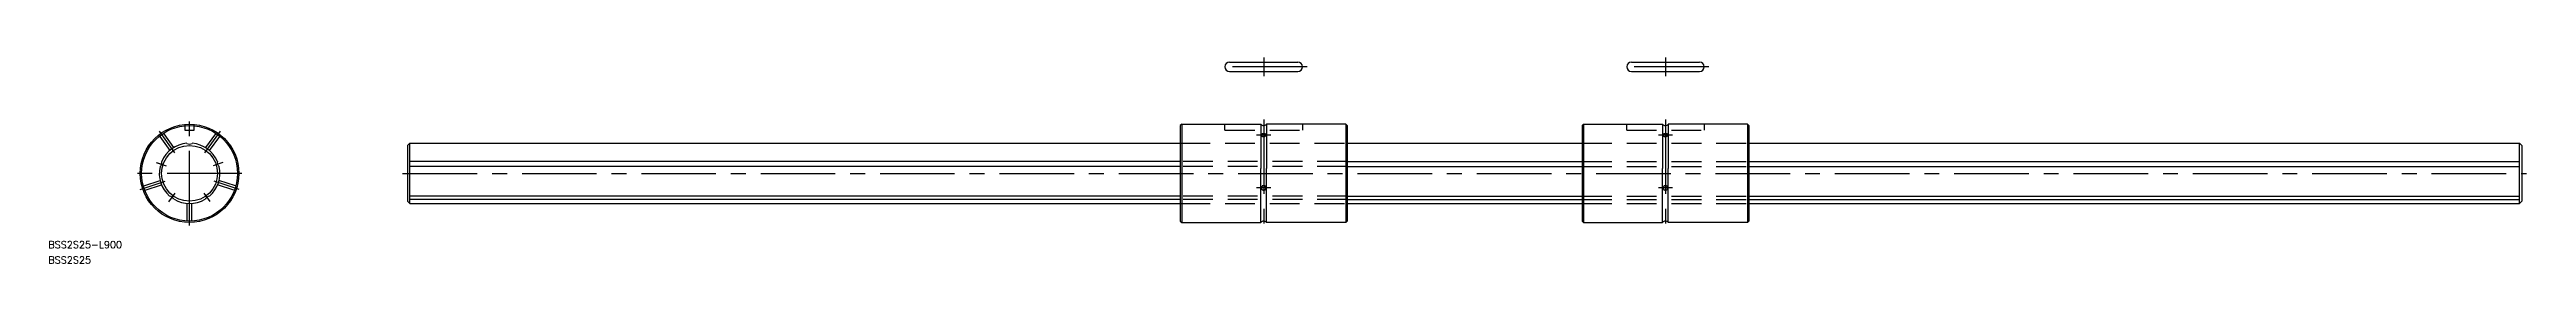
# Model space of a CAD drawing. Extents: x -60 to 995, y -39 to 49.
import ezdxf

# ---------------------------------------------------------------- set-up
doc = ezdxf.new("R2010")
doc.units = 0
doc.linetypes.add('CENTER', pattern=[50.8, 31.75, -6.35, 6.35, -6.35])
doc.linetypes.add('DASHED', pattern=[19.05, 12.7, -6.35])
doc.layers.get('0').update_dxf_attribs({"linetype": 'CONTINUOUS'})
doc.layers.add('CENTER', color=1, linetype='CENTER')
doc.styles.get("Standard").update_dxf_attribs({"font": 'txt.shx', "height": 3, "bigfont": 'bigfont.shx'})

msp = doc.modelspace()

# ---------------------------------------------------------------- linework, layer by layer
at = {"color": 7, "linetype": 'CONTINUOUS'}
for p, q in [((442.7, 47.5), (471.7, 47.5)), ((442.7, 43.5), (471.7, 43.5)), ((613.7, 47.5), (642.7, 47.5)), ((613.7, 43.5), (642.7, 43.5)), ((93.7, 12.9), (92.7, 11.9)), ((92.7, 11.9), (92.7, -11.9)), ((93.7, 12.9), (421.7, 12.9)), ((93.7, -12.9), (93.7, 12.9)), ((422.3, 21), (421.7, 20.4)), ((421.7, 20.4), (421.7, -20.4)), ((422.3, 21), (456, 21)), ((422.3, 21), (422.3, -21)), ((456, 21), (456, 2)), ((492.1, 21), (458.4, 21)), ((458.4, 21), (458.4, 2)), ((492.1, 21), (492.1, -21)), ((492.1, 21), (492.7, 20.4)), ((492.7, 20.4), (492.7, -20.4)), ((492.7, 12.9), (592.7, 12.9)), ((593.3, 21), (592.7, 20.4)), ((592.7, 20.4), (592.7, -20.4)), ((593.3, 21), (593.3, -21)), ((593.3, 21), (627, 21)), ((627, 21), (627, 2)), ((663.1, 21), (629.4, 21)), ((629.4, 21), (629.4, 2)), ((663.1, 21), (663.1, -21)), ((663.1, 21), (663.7, 20.4)), ((663.7, 20.4), (663.7, -20.4)), ((663.7, 12.9), (991.7, 12.9)), ((991.7, 12.9), (992.7, 11.9)), ((991.7, -12.9), (991.7, 12.9)), ((992.7, 11.9), (992.7, -11.9)), ((421.7, 5.1), (93.7, 5.1)), ((421.7, 2.9), (93.7, 2.9)), ((456, -21), (456, 2)), ((458.4, -21), (458.4, 2)), ((492.7, 5.1), (592.7, 5.1)), ((492.7, 2.9), (592.7, 2.9)), ((627, -21), (627, 2)), ((629.4, -21), (629.4, 2)), ((663.7, 5.1), (991.7, 5.1)), ((663.7, 2.9), (991.7, 2.9)), ((421.7, -9.7), (93.7, -9.7)), ((492.7, -9.7), (592.7, -9.7)), ((663.7, -9.7), (991.7, -9.7)), ((92.7, -11.9), (93.7, -12.9)), ((421.7, -11.1), (93.7, -11.1)), ((93.7, -12.9), (421.7, -12.9)), ((421.7, -20.4), (422.3, -21)), ((422.3, -21), (456, -21)), ((492.1, -21), (458.4, -21)), ((492.7, -20.4), (492.1, -21)), ((492.7, -11.1), (592.7, -11.1)), ((492.7, -12.9), (592.7, -12.9)), ((592.7, -20.4), (593.3, -21)), ((593.3, -21), (627, -21)), ((663.1, -21), (629.4, -21)), ((663.7, -20.4), (663.1, -21)), ((663.7, -11.1), (991.7, -11.1)), ((663.7, -12.9), (991.7, -12.9)), ((992.7, -11.9), (991.7, -12.9))]:
    msp.add_line(p, q, dxfattribs=at)
at = {"color": 3, "linetype": 'DASHED'}
for p, q in [((-12.7, 15.7), (-8.4, 9.8)), ((-11, 16.9), (-6.8, 11)), ((-2, 20.9), (-2, 18.5)), ((-2, 18.5), (2, 18.5)), ((2, 18.5), (2, 20.9)), ((11, 16.9), (6.8, 11)), ((12.7, 15.7), (8.4, 9.8)), ((421.7, 12.9), (492.7, 12.9)), ((440.7, 18.5), (440.7, 21)), ((440.7, 18.5), (473.7, 18.5)), ((473.7, 21), (473.7, 18.5)), ((592.7, 12.9), (663.7, 12.9)), ((611.7, 18.5), (611.7, 21)), ((611.7, 18.5), (644.7, 18.5)), ((644.7, 21), (644.7, 18.5)), ((492.7, 5.1), (421.7, 5.1)), ((492.7, 2.9), (421.7, 2.9)), ((592.7, 5.1), (663.7, 5.1)), ((592.7, 2.9), (663.7, 2.9)), ((-19.5, -5.3), (-12.5, -3)), ((-18.9, -7.2), (-11.9, -4.9)), ((18.9, -7.2), (11.9, -4.9)), ((19.5, -5.3), (12.5, -3)), ((492.7, -9.7), (421.7, -9.7)), ((592.7, -9.7), (663.7, -9.7)), ((-1, -20.2), (-1, -12.9)), ((1, -20.2), (1, -12.9)), ((492.7, -11.1), (421.7, -11.1)), ((421.7, -12.9), (492.7, -12.9)), ((592.7, -11.1), (663.7, -11.1)), ((592.7, -12.9), (663.7, -12.9))]:
    msp.add_line(p, q, dxfattribs=at)
at = {"color": 7, "linetype": 'CONTINUOUS'}
for points in [[(456.2, 16.3, 0), (456.2, 16.3, 0), (456.2, 16.3, 0), (456.2, 16.3, 0), (456.2, 16.2, 0), (456.2, 16.2, 0), (456.2, 16.2, 0), (456.2, 16.1, 0), (456.3, 16.1, 0), (456.3, 16.1, 0), (456.3, 16.1, 0), (456.3, 16, 0), (456.3, 16, 0), (456.4, 16, 0), (456.4, 16, 0), (456.4, 15.9, 0), (456.5, 15.9, 0), (456.5, 15.9, 0), (456.5, 15.9, 0), (456.6, 15.9, 0), (456.6, 15.9, 0), (456.7, 15.8, 0), (456.7, 15.8, 0), (456.8, 15.8, 0), (456.8, 15.8, 0), (456.8, 15.8, 0), (456.9, 15.8, 0), (456.9, 15.8, 0), (457, 15.8, 0), (457, 15.8, 0), (457.1, 15.8, 0), (457.1, 15.8, 0), (457.2, 15.8, 0), (457.2, 15.8, 0), (457.3, 15.8, 0), (457.3, 15.8, 0), (457.4, 15.8, 0), (457.4, 15.8, 0), (457.5, 15.8, 0), (457.5, 15.8, 0), (457.6, 15.8, 0), (457.6, 15.8, 0), (457.7, 15.8, 0), (457.7, 15.8, 0), (457.7, 15.9, 0), (457.8, 15.9, 0), (457.8, 15.9, 0), (457.9, 15.9, 0), (457.9, 15.9, 0), (457.9, 15.9, 0), (458, 16, 0), (458, 16, 0), (458, 16, 0), (458, 16, 0), (458.1, 16.1, 0), (458.1, 16.1, 0), (458.1, 16.1, 0), (458.1, 16.1, 0), (458.1, 16.2, 0), (458.1, 16.2, 0), (458.2, 16.2, 0), (458.2, 16.3, 0), (458.2, 16.3, 0), (458.2, 16.3, 0), (458.2, 16.3, 0), (458.2, 16.4, 0), (458.2, 16.4, 0), (458.2, 16.4, 0), (458.2, 16.5, 0), (458.1, 16.5, 0), (458.1, 16.5, 0), (458.1, 16.5, 0), (458.1, 16.6, 0), (458.1, 16.6, 0), (458.1, 16.6, 0), (458, 16.6, 0), (458, 16.7, 0), (458, 16.7, 0), (458, 16.7, 0), (457.9, 16.7, 0), (457.9, 16.8, 0), (457.9, 16.8, 0), (457.8, 16.8, 0), (457.8, 16.8, 0), (457.7, 16.8, 0), (457.7, 16.8, 0), (457.7, 16.9, 0), (457.6, 16.9, 0), (457.6, 16.9, 0), (457.5, 16.9, 0), (457.5, 16.9, 0), (457.4, 16.9, 0), (457.4, 16.9, 0), (457.3, 16.9, 0), (457.3, 16.9, 0), (457.2, 16.9, 0), (457.2, 16.9, 0), (457.1, 16.9, 0), (457.1, 16.9, 0), (457, 16.9, 0), (457, 16.9, 0), (456.9, 16.9, 0), (456.9, 16.9, 0), (456.8, 16.9, 0), (456.8, 16.9, 0), (456.8, 16.9, 0), (456.7, 16.9, 0), (456.7, 16.8, 0), (456.6, 16.8, 0), (456.6, 16.8, 0), (456.5, 16.8, 0), (456.5, 16.8, 0), (456.5, 16.8, 0), (456.4, 16.7, 0), (456.4, 16.7, 0), (456.4, 16.7, 0), (456.3, 16.7, 0), (456.3, 16.6, 0), (456.3, 16.6, 0), (456.3, 16.6, 0), (456.3, 16.6, 0), (456.2, 16.5, 0), (456.2, 16.5, 0), (456.2, 16.5, 0), (456.2, 16.5, 0), (456.2, 16.4, 0), (456.2, 16.4, 0), (456.2, 16.4, 0), (456.2, 16.3, 0)], [(627.2, 16.3, 0), (627.2, 16.3, 0), (627.2, 16.3, 0), (627.2, 16.3, 0), (627.2, 16.2, 0), (627.2, 16.2, 0), (627.2, 16.2, 0), (627.2, 16.1, 0), (627.3, 16.1, 0), (627.3, 16.1, 0), (627.3, 16.1, 0), (627.3, 16, 0), (627.3, 16, 0), (627.4, 16, 0), (627.4, 16, 0), (627.4, 15.9, 0), (627.5, 15.9, 0), (627.5, 15.9, 0), (627.5, 15.9, 0), (627.6, 15.9, 0), (627.6, 15.9, 0), (627.7, 15.8, 0), (627.7, 15.8, 0), (627.8, 15.8, 0), (627.8, 15.8, 0), (627.8, 15.8, 0), (627.9, 15.8, 0), (627.9, 15.8, 0), (628, 15.8, 0), (628, 15.8, 0), (628.1, 15.8, 0), (628.1, 15.8, 0), (628.2, 15.8, 0), (628.2, 15.8, 0), (628.3, 15.8, 0), (628.3, 15.8, 0), (628.4, 15.8, 0), (628.4, 15.8, 0), (628.5, 15.8, 0), (628.5, 15.8, 0), (628.6, 15.8, 0), (628.6, 15.8, 0), (628.7, 15.8, 0), (628.7, 15.8, 0), (628.7, 15.9, 0), (628.8, 15.9, 0), (628.8, 15.9, 0), (628.9, 15.9, 0), (628.9, 15.9, 0), (628.9, 15.9, 0), (629, 16, 0), (629, 16, 0), (629, 16, 0), (629, 16, 0), (629.1, 16.1, 0), (629.1, 16.1, 0), (629.1, 16.1, 0), (629.1, 16.1, 0), (629.1, 16.2, 0), (629.1, 16.2, 0), (629.2, 16.2, 0), (629.2, 16.3, 0), (629.2, 16.3, 0), (629.2, 16.3, 0), (629.2, 16.3, 0), (629.2, 16.4, 0), (629.2, 16.4, 0), (629.2, 16.4, 0), (629.2, 16.5, 0), (629.1, 16.5, 0), (629.1, 16.5, 0), (629.1, 16.5, 0), (629.1, 16.6, 0), (629.1, 16.6, 0), (629.1, 16.6, 0), (629, 16.6, 0), (629, 16.7, 0), (629, 16.7, 0), (629, 16.7, 0), (628.9, 16.7, 0), (628.9, 16.8, 0), (628.9, 16.8, 0), (628.8, 16.8, 0), (628.8, 16.8, 0), (628.7, 16.8, 0), (628.7, 16.8, 0), (628.7, 16.9, 0), (628.6, 16.9, 0), (628.6, 16.9, 0), (628.5, 16.9, 0), (628.5, 16.9, 0), (628.4, 16.9, 0), (628.4, 16.9, 0), (628.3, 16.9, 0), (628.3, 16.9, 0), (628.2, 16.9, 0), (628.2, 16.9, 0), (628.1, 16.9, 0), (628.1, 16.9, 0), (628, 16.9, 0), (628, 16.9, 0), (627.9, 16.9, 0), (627.9, 16.9, 0), (627.8, 16.9, 0), (627.8, 16.9, 0), (627.8, 16.9, 0), (627.7, 16.9, 0), (627.7, 16.8, 0), (627.6, 16.8, 0), (627.6, 16.8, 0), (627.5, 16.8, 0), (627.5, 16.8, 0), (627.5, 16.8, 0), (627.4, 16.7, 0), (627.4, 16.7, 0), (627.4, 16.7, 0), (627.3, 16.7, 0), (627.3, 16.6, 0), (627.3, 16.6, 0), (627.3, 16.6, 0), (627.3, 16.6, 0), (627.2, 16.5, 0), (627.2, 16.5, 0), (627.2, 16.5, 0), (627.2, 16.5, 0), (627.2, 16.4, 0), (627.2, 16.4, 0), (627.2, 16.4, 0), (627.2, 16.3, 0)], [(456.2, -6.2, 0), (456.2, -6.3, 0), (456.2, -6.3, 0), (456.2, -6.4, 0), (456.2, -6.4, 0), (456.2, -6.5, 0), (456.2, -6.5, 0), (456.2, -6.6, 0), (456.3, -6.6, 0), (456.3, -6.6, 0), (456.3, -6.7, 0), (456.3, -6.7, 0), (456.3, -6.8, 0), (456.4, -6.8, 0), (456.4, -6.8, 0), (456.4, -6.9, 0), (456.5, -6.9, 0), (456.5, -6.9, 0), (456.5, -7, 0), (456.6, -7, 0), (456.6, -7, 0), (456.7, -7.1, 0), (456.7, -7.1, 0), (456.8, -7.1, 0), (456.8, -7.1, 0), (456.8, -7.1, 0), (456.9, -7.1, 0), (456.9, -7.2, 0), (457, -7.2, 0), (457, -7.2, 0), (457.1, -7.2, 0), (457.1, -7.2, 0), (457.2, -7.2, 0), (457.2, -7.2, 0), (457.3, -7.2, 0), (457.3, -7.2, 0), (457.4, -7.2, 0), (457.4, -7.2, 0), (457.5, -7.1, 0), (457.5, -7.1, 0), (457.6, -7.1, 0), (457.6, -7.1, 0), (457.7, -7.1, 0), (457.7, -7.1, 0), (457.7, -7, 0), (457.8, -7, 0), (457.8, -7, 0), (457.9, -6.9, 0), (457.9, -6.9, 0), (457.9, -6.9, 0), (458, -6.8, 0), (458, -6.8, 0), (458, -6.8, 0), (458, -6.7, 0), (458.1, -6.7, 0), (458.1, -6.6, 0), (458.1, -6.6, 0), (458.1, -6.6, 0), (458.1, -6.5, 0), (458.1, -6.5, 0), (458.2, -6.4, 0), (458.2, -6.4, 0), (458.2, -6.3, 0), (458.2, -6.3, 0), (458.2, -6.2, 0), (458.2, -6.2, 0), (458.2, -6.1, 0), (458.2, -6.1, 0), (458.2, -6, 0), (458.1, -6, 0), (458.1, -6, 0), (458.1, -5.9, 0), (458.1, -5.9, 0), (458.1, -5.8, 0), (458.1, -5.8, 0), (458, -5.7, 0), (458, -5.7, 0), (458, -5.7, 0), (458, -5.6, 0), (457.9, -5.6, 0), (457.9, -5.6, 0), (457.9, -5.5, 0), (457.8, -5.5, 0), (457.8, -5.5, 0), (457.7, -5.4, 0), (457.7, -5.4, 0), (457.7, -5.4, 0), (457.6, -5.4, 0), (457.6, -5.4, 0), (457.5, -5.3, 0), (457.5, -5.3, 0), (457.4, -5.3, 0), (457.4, -5.3, 0), (457.3, -5.3, 0), (457.3, -5.3, 0), (457.2, -5.3, 0), (457.2, -5.3, 0), (457.1, -5.3, 0), (457.1, -5.3, 0), (457, -5.3, 0), (457, -5.3, 0), (456.9, -5.3, 0), (456.9, -5.3, 0), (456.8, -5.3, 0), (456.8, -5.4, 0), (456.8, -5.4, 0), (456.7, -5.4, 0), (456.7, -5.4, 0), (456.6, -5.4, 0), (456.6, -5.5, 0), (456.5, -5.5, 0), (456.5, -5.5, 0), (456.5, -5.6, 0), (456.4, -5.6, 0), (456.4, -5.6, 0), (456.4, -5.7, 0), (456.3, -5.7, 0), (456.3, -5.7, 0), (456.3, -5.8, 0), (456.3, -5.8, 0), (456.3, -5.9, 0), (456.2, -5.9, 0), (456.2, -6, 0), (456.2, -6, 0), (456.2, -6, 0), (456.2, -6.1, 0), (456.2, -6.1, 0), (456.2, -6.2, 0), (456.2, -6.2, 0)], [(627.2, -6.2, 0), (627.2, -6.3, 0), (627.2, -6.3, 0), (627.2, -6.4, 0), (627.2, -6.4, 0), (627.2, -6.5, 0), (627.2, -6.5, 0), (627.2, -6.6, 0), (627.3, -6.6, 0), (627.3, -6.6, 0), (627.3, -6.7, 0), (627.3, -6.7, 0), (627.3, -6.8, 0), (627.4, -6.8, 0), (627.4, -6.8, 0), (627.4, -6.9, 0), (627.5, -6.9, 0), (627.5, -6.9, 0), (627.5, -7, 0), (627.6, -7, 0), (627.6, -7, 0), (627.7, -7.1, 0), (627.7, -7.1, 0), (627.8, -7.1, 0), (627.8, -7.1, 0), (627.8, -7.1, 0), (627.9, -7.1, 0), (627.9, -7.2, 0), (628, -7.2, 0), (628, -7.2, 0), (628.1, -7.2, 0), (628.1, -7.2, 0), (628.2, -7.2, 0), (628.2, -7.2, 0), (628.3, -7.2, 0), (628.3, -7.2, 0), (628.4, -7.2, 0), (628.4, -7.2, 0), (628.5, -7.1, 0), (628.5, -7.1, 0), (628.6, -7.1, 0), (628.6, -7.1, 0), (628.7, -7.1, 0), (628.7, -7.1, 0), (628.7, -7, 0), (628.8, -7, 0), (628.8, -7, 0), (628.9, -6.9, 0), (628.9, -6.9, 0), (628.9, -6.9, 0), (629, -6.8, 0), (629, -6.8, 0), (629, -6.8, 0), (629, -6.7, 0), (629.1, -6.7, 0), (629.1, -6.6, 0), (629.1, -6.6, 0), (629.1, -6.6, 0), (629.1, -6.5, 0), (629.1, -6.5, 0), (629.2, -6.4, 0), (629.2, -6.4, 0), (629.2, -6.3, 0), (629.2, -6.3, 0), (629.2, -6.2, 0), (629.2, -6.2, 0), (629.2, -6.1, 0), (629.2, -6.1, 0), (629.2, -6, 0), (629.1, -6, 0), (629.1, -6, 0), (629.1, -5.9, 0), (629.1, -5.9, 0), (629.1, -5.8, 0), (629.1, -5.8, 0), (629, -5.7, 0), (629, -5.7, 0), (629, -5.7, 0), (629, -5.6, 0), (628.9, -5.6, 0), (628.9, -5.6, 0), (628.9, -5.5, 0), (628.8, -5.5, 0), (628.8, -5.5, 0), (628.7, -5.4, 0), (628.7, -5.4, 0), (628.7, -5.4, 0), (628.6, -5.4, 0), (628.6, -5.4, 0), (628.5, -5.3, 0), (628.5, -5.3, 0), (628.4, -5.3, 0), (628.4, -5.3, 0), (628.3, -5.3, 0), (628.3, -5.3, 0), (628.2, -5.3, 0), (628.2, -5.3, 0), (628.1, -5.3, 0), (628.1, -5.3, 0), (628, -5.3, 0), (628, -5.3, 0), (627.9, -5.3, 0), (627.9, -5.3, 0), (627.8, -5.3, 0), (627.8, -5.4, 0), (627.8, -5.4, 0), (627.7, -5.4, 0), (627.7, -5.4, 0), (627.6, -5.4, 0), (627.6, -5.5, 0), (627.5, -5.5, 0), (627.5, -5.5, 0), (627.5, -5.6, 0), (627.4, -5.6, 0), (627.4, -5.6, 0), (627.4, -5.7, 0), (627.3, -5.7, 0), (627.3, -5.7, 0), (627.3, -5.8, 0), (627.3, -5.8, 0), (627.3, -5.9, 0), (627.2, -5.9, 0), (627.2, -6, 0), (627.2, -6, 0), (627.2, -6, 0), (627.2, -6.1, 0), (627.2, -6.1, 0), (627.2, -6.2, 0), (627.2, -6.2, 0)]]:
    msp.add_polyline3d(points, dxfattribs=at)
for radius in [21, 20.4, 11.9]:
    msp.add_circle((0, 0), radius, dxfattribs=at)
for centre, radius, start, end in [((442.7, 45.5), 2, 90, 270), ((471.7, 45.5), 2, 270, 90), ((613.7, 45.5), 2, 90, 270), ((642.7, 45.5), 2, 270, 90), ((0, 0), 12.9, 95.086, 156.914), ((0, 14.5), 2.05, 236.0387, 303.9613), ((0, 14.5), 2.05, 236.0387, 303.9613), ((0, 0), 12.9, 23.086, 84.914), ((457.2, 21.9), 1.5, 216.8699, 323.1301), ((628.2, 21.9), 1.5, 216.8699, 323.1301), ((0, 0), 12.9, 167.086, 228.914), ((-13.8, 4.5), 2.05, 308.0387, 15.9613), ((0, 0), 12.9, 311.086, 12.914), ((13.8, 4.5), 2.05, 164.0387, 231.9613), ((-8.6, -11.8), 2.05, 20.0387, 87.9613), ((8.6, -11.8), 2.05, 92.0387, 159.9613), ((0, 0), 12.9, 239.086, 300.914), ((457.2, -21.9), 1.5, 36.8699, 143.1301), ((628.2, -21.9), 1.5, 36.8699, 143.1301)]:
    msp.add_arc(centre, radius, start, end, dxfattribs=at)
at = {"layer": 'CENTER', "color": 1, "linetype": 'CENTER'}
for p, q in [((475.7, 45.5), (438.7, 45.5)), ((457.2, 49.5), (457.2, 41.5)), ((646.7, 45.5), (609.7, 45.5)), ((628.2, 49.5), (628.2, 41.5)), ((0, -22.2), (0, 22.2)), ((457.2, 23), (457.2, -23)), ((628.2, 23), (628.2, -23)), ((-13, 18), (-6.4, 8.8)), ((13, 18), (6.4, 8.8)), ((460.2, 16.3), (454.2, 16.3)), ((631.2, 16.3), (625.2, 16.3)), ((22.2, 0), (-22.2, 0)), ((-14.2, 4.6), (-10, 3.2)), ((-13.7, 4.5), (-10.4, 3.4)), ((14.1, 4.6), (10, 3.2)), ((90.7, 0), (994.7, 0)), ((-21.1, -6.9), (-10.4, -3.4)), ((-8.8, -12.1), (-6.2, -8.5)), ((8.7, -12), (6.2, -8.5)), ((21.1, -6.9), (10.4, -3.4)), ((460.2, -6.2), (454.2, -6.2)), ((631.2, -6.2), (625.2, -6.2))]:
    msp.add_line(p, q, dxfattribs=at)

# ---------------------------------------------------------------- texts
at = {"color": 7, "linetype": 'CONTINUOUS'}
for s, p in [('BSS2S25-L900', (-60.1, -32)), ('BSS2S25', (-60.1, -38.5))]:
    msp.add_text(s, height=3, dxfattribs=at).set_placement(p)

doc.saveas('drawing.dxf')
